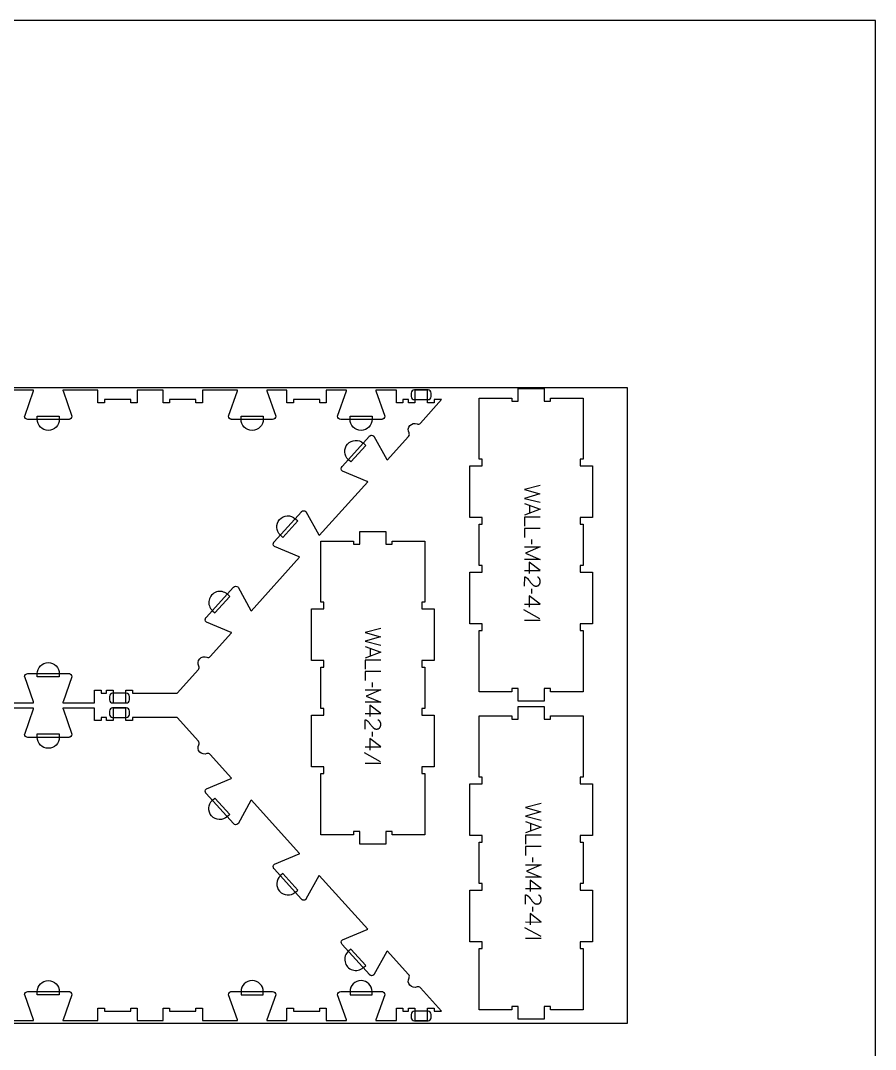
# Model space of a CAD drawing. Extents: x 0 to 4485, y 0 to 10771.
# Drawn here: x 1544 to 3183, y 5619 to 7593 of the extents above; entities that cross this region are included whole.
import ezdxf

# ---------------------------------------------------------------- set-up
doc = ezdxf.new("R2010")
doc.units = 0
for name, color, linetype in [('0_SHEET_SPRUCEPLY_2440X122', 1, 'CONTINUOUS'), ('1_ANYTOOL_1MMDEEP_LABELS_S', 2, 'CONTINUOUS'), ('4_ANYTOOL_CUTTHROUGH_OUTSI', 5, 'CONTINUOUS'), ('5_ANYTOOL_HALF_MILL_9MM_IN', 3, 'CONTINUOUS'), ('DONOTCUT', 7, 'CONTINUOUS')]:
    doc.layers.add(name, color=color, linetype=linetype)

msp = doc.modelspace()

# ---------------------------------------------------------------- linework, layer by layer
at = {"layer": '0_SHEET_SPRUCEPLY_2440X122'}
msp.add_lwpolyline([(2707.5, 6889.4), (2707.5, 5669.4), (267.5, 5669.4), (267.5, 6889.4)], close=True, dxfattribs=at)
at = {"layer": '1_ANYTOOL_1MMDEEP_LABELS_S', "color": 2}
for points in [[(2540.6, 6701.4), (2510.6, 6693.7), (2539.7, 6685.2), (2510.6, 6676.7), (2540.6, 6669.2)], [(2510.6, 6666.7), (2540.6, 6655.8), (2510.6, 6644.7)], [(2520.2, 6663.2), (2520.2, 6648.3)], [(2540.6, 6640.4), (2510.6, 6640.4), (2510.6, 6623.3)], [(2540.6, 6618.6), (2510.6, 6618.6), (2510.6, 6601.5)], [(2524.5, 6588.9), (2524.4, 6597.7)], [(2510.6, 6583.7), (2540.6, 6583.7), (2512.2, 6571.7), (2540.5, 6559.7), (2510.6, 6559.7)], [(2510.6, 6538.2), (2540.6, 6538.1), (2519.3, 6554.2)], [(2519.3, 6554.2), (2519.3, 6532.4)], [(2510.6, 6508), (2510.7, 6526.3), (2511.1, 6526.1), (2511.4, 6526), (2511.6, 6526), (2511.8, 6525.9), (2512, 6525.8), (2512.2, 6525.7), (2512.5, 6525.6), (2512.7, 6525.5), (2512.9, 6525.4), (2513.1, 6525.3), (2513.3, 6525.2), (2513.5, 6525.1), (2513.7, 6524.9), (2513.9, 6524.8), (2514.1, 6524.7), (2514.3, 6524.6), (2514.5, 6524.4), (2514.6, 6524.3), (2514.8, 6524.2), (2515, 6524), (2515.2, 6523.9), (2515.4, 6523.7), (2515.5, 6523.6), (2515.7, 6523.4), (2515.9, 6523.3), (2516, 6523.1), (2516.2, 6522.9), (2516.4, 6522.7), (2516.5, 6522.6), (2516.8, 6522.2), (2518.1, 6520.7), (2519.2, 6519.2), (2520.4, 6517.7), (2521.5, 6516.2), (2522.1, 6515.5), (2522.7, 6514.7), (2523.2, 6514), (2523.8, 6513.3), (2524.4, 6512.7), (2525, 6512), (2525.6, 6511.4), (2526.2, 6510.8), (2526.4, 6510.6), (2526.6, 6510.5), (2526.7, 6510.4), (2526.9, 6510.2), (2527.1, 6510.1), (2527.2, 6510), (2527.4, 6509.9), (2527.6, 6509.8), (2527.7, 6509.7), (2527.9, 6509.6), (2528.1, 6509.5), (2528.3, 6509.4), (2528.5, 6509.3), (2528.6, 6509.2), (2528.8, 6509.1), (2529, 6509), (2529.2, 6509), (2529.4, 6508.9), (2529.6, 6508.8), (2529.8, 6508.8), (2530, 6508.7), (2530.2, 6508.7), (2530.4, 6508.6), (2530.6, 6508.6), (2530.8, 6508.5), (2531.1, 6508.5), (2531.3, 6508.5), (2531.5, 6508.5), (2531.7, 6508.5), (2531.9, 6508.4), (2532.2, 6508.4), (2532.4, 6508.4), (2532.6, 6508.4), (2532.9, 6508.4), (2533.1, 6508.5), (2533.4, 6508.5), (2533.6, 6508.5), (2533.8, 6508.5), (2534, 6508.6), (2534.3, 6508.6), (2534.5, 6508.6), (2534.7, 6508.7), (2534.9, 6508.7), (2535.1, 6508.8), (2535.3, 6508.9), (2535.5, 6508.9), (2535.7, 6509), (2535.9, 6509.1), (2536.1, 6509.2), (2536.3, 6509.2), (2536.5, 6509.3), (2536.7, 6509.4), (2536.8, 6509.5), (2537, 6509.6), (2537.2, 6509.7), (2537.3, 6509.9), (2537.5, 6510), (2537.7, 6510.1), (2537.8, 6510.2), (2538, 6510.4), (2538.1, 6510.5), (2538.2, 6510.7), (2538.4, 6510.8), (2538.5, 6511), (2538.6, 6511.1), (2538.8, 6511.3), (2538.9, 6511.5), (2539, 6511.6), (2539.1, 6511.8), (2539.2, 6512), (2539.3, 6512.1), (2539.4, 6512.3), (2539.5, 6512.5), (2539.6, 6512.7), (2539.7, 6512.9), (2539.8, 6513), (2539.9, 6513.2), (2539.9, 6513.4), (2540, 6513.6), (2540.1, 6513.8), (2540.1, 6514), (2540.2, 6514.2), (2540.3, 6514.4), (2540.3, 6514.6), (2540.4, 6514.9), (2540.4, 6515.1), (2540.4, 6515.3), (2540.5, 6515.5), (2540.5, 6515.7), (2540.5, 6516), (2540.6, 6516.2), (2540.6, 6516.4), (2540.6, 6516.6), (2540.6, 6516.9), (2540.6, 6517.4), (2540.6, 6517.7), (2540.6, 6518.1), (2540.6, 6518.4), (2540.5, 6518.8), (2540.5, 6519.1), (2540.4, 6519.5), (2540.4, 6519.8), (2540.3, 6520.1), (2540.2, 6520.4), (2540.2, 6520.6), (2540.1, 6520.7), (2540.1, 6520.9), (2540, 6521), (2539.9, 6521.2), (2539.9, 6521.3), (2539.8, 6521.5), (2539.8, 6521.6), (2539.7, 6521.7), (2539.6, 6521.9), (2539.6, 6522), (2539.5, 6522.2), (2539.4, 6522.3), (2539.3, 6522.4), (2539.2, 6522.6), (2539.2, 6522.7), (2539.1, 6522.8), (2539, 6522.9), (2538.9, 6523.1), (2538.8, 6523.2), (2538.7, 6523.3), (2538.6, 6523.4), (2538.5, 6523.6), (2538.4, 6523.7), (2538.3, 6523.8), (2538.2, 6523.9), (2538.1, 6524), (2538, 6524.1), (2537.9, 6524.2), (2537.7, 6524.3), (2537.6, 6524.4), (2537.5, 6524.6), (2537.2, 6524.8), (2537, 6525), (2536.7, 6525.1), (2536.4, 6525.3), (2536.1, 6525.5), (2535.8, 6525.7), (2535.5, 6525.8)], [(2524.5, 6494.3), (2524.4, 6503)], [(2510.6, 6474), (2540.6, 6473.9), (2519.3, 6490)], [(2519.3, 6490), (2519.3, 6468.2)], [(2540.1, 6445.8), (2509.4, 6463)], [(2540.6, 6442.3), (2510.6, 6442.3)], [(2234.8, 6427.1), (2204.8, 6419.4), (2233.9, 6410.9), (2204.8, 6402.5), (2234.8, 6395)], [(2204.8, 6392.4), (2234.8, 6381.5), (2204.8, 6370.4)], [(2214.4, 6388.9), (2214.4, 6374)], [(2234.8, 6366.2), (2204.8, 6366.2), (2204.8, 6349.1)], [(2234.8, 6344.3), (2204.8, 6344.3), (2204.8, 6327.2)], [(2218.7, 6314.6), (2218.6, 6323.4)], [(2204.8, 6309.5), (2234.8, 6309.5), (2206.4, 6297.5), (2234.7, 6285.5), (2204.8, 6285.5)], [(2204.8, 6263.9), (2234.9, 6263.9), (2213.5, 6279.9)], [(2213.5, 6279.9), (2213.5, 6258.1)], [(2204.9, 6233.7), (2204.9, 6252), (2205.3, 6251.8), (2205.6, 6251.8), (2205.8, 6251.7), (2206, 6251.6), (2206.2, 6251.5), (2206.4, 6251.4), (2206.7, 6251.3), (2206.9, 6251.2), (2207.1, 6251.1), (2207.3, 6251), (2207.5, 6250.9), (2207.7, 6250.8), (2207.9, 6250.7), (2208.1, 6250.5), (2208.3, 6250.4), (2208.5, 6250.3), (2208.7, 6250.2), (2208.8, 6250), (2209, 6249.9), (2209.2, 6249.7), (2209.4, 6249.6), (2209.6, 6249.4), (2209.7, 6249.3), (2209.9, 6249.1), (2210.1, 6249), (2210.2, 6248.8), (2210.4, 6248.6), (2210.6, 6248.5), (2210.7, 6248.3), (2211, 6247.9), (2212.3, 6246.5), (2213.4, 6245), (2214.6, 6243.5), (2215.7, 6241.9), (2216.3, 6241.2), (2216.9, 6240.4), (2217.4, 6239.7), (2218, 6239), (2218.6, 6238.4), (2219.2, 6237.7), (2219.8, 6237.1), (2220.5, 6236.5), (2220.6, 6236.4), (2220.8, 6236.2), (2220.9, 6236.1), (2221.1, 6236), (2221.3, 6235.8), (2221.4, 6235.7), (2221.6, 6235.6), (2221.8, 6235.5), (2221.9, 6235.4), (2222.1, 6235.3), (2222.3, 6235.2), (2222.5, 6235.1), (2222.7, 6235), (2222.8, 6234.9), (2223, 6234.8), (2223.2, 6234.7), (2223.4, 6234.7), (2223.6, 6234.6), (2223.8, 6234.5), (2224, 6234.5), (2224.2, 6234.4), (2224.4, 6234.4), (2224.6, 6234.3), (2224.8, 6234.3), (2225, 6234.3), (2225.3, 6234.2), (2225.5, 6234.2), (2225.7, 6234.2), (2225.9, 6234.2), (2226.1, 6234.2), (2226.4, 6234.2), (2226.6, 6234.2), (2226.8, 6234.2), (2227.1, 6234.2), (2227.3, 6234.2), (2227.6, 6234.2), (2227.8, 6234.2), (2228, 6234.2), (2228.2, 6234.3), (2228.5, 6234.3), (2228.7, 6234.4), (2228.9, 6234.4), (2229.1, 6234.5), (2229.3, 6234.5), (2229.5, 6234.6), (2229.7, 6234.6), (2229.9, 6234.7), (2230.1, 6234.8), (2230.3, 6234.9), (2230.5, 6235), (2230.7, 6235), (2230.9, 6235.1), (2231, 6235.2), (2231.2, 6235.3), (2231.4, 6235.5), (2231.5, 6235.6), (2231.7, 6235.7), (2231.9, 6235.8), (2232, 6236), (2232.2, 6236.1), (2232.3, 6236.2), (2232.4, 6236.4), (2232.6, 6236.5), (2232.7, 6236.7), (2232.8, 6236.8), (2233, 6237), (2233.1, 6237.2), (2233.2, 6237.3), (2233.3, 6237.5), (2233.4, 6237.7), (2233.5, 6237.8), (2233.6, 6238), (2233.7, 6238.2), (2233.8, 6238.4), (2233.9, 6238.6), (2234, 6238.8), (2234.1, 6239), (2234.1, 6239.1), (2234.2, 6239.3), (2234.3, 6239.5), (2234.3, 6239.7), (2234.4, 6239.9), (2234.5, 6240.2), (2234.5, 6240.4), (2234.6, 6240.6), (2234.6, 6240.8), (2234.6, 6241), (2234.7, 6241.2), (2234.7, 6241.4), (2234.7, 6241.7), (2234.8, 6241.9), (2234.8, 6242.1), (2234.8, 6242.4), (2234.8, 6242.6), (2234.8, 6243.1), (2234.8, 6243.4), (2234.8, 6243.8), (2234.8, 6244.1), (2234.7, 6244.5), (2234.7, 6244.8), (2234.6, 6245.2), (2234.6, 6245.5), (2234.5, 6245.8), (2234.4, 6246.1), (2234.4, 6246.3), (2234.3, 6246.4), (2234.3, 6246.6), (2234.2, 6246.7), (2234.1, 6246.9), (2234.1, 6247), (2234, 6247.2), (2234, 6247.3), (2233.9, 6247.5), (2233.8, 6247.6), (2233.8, 6247.7), (2233.7, 6247.9), (2233.6, 6248), (2233.5, 6248.1), (2233.5, 6248.3), (2233.4, 6248.4), (2233.3, 6248.5), (2233.2, 6248.7), (2233.1, 6248.8), (2233, 6248.9), (2232.9, 6249), (2232.8, 6249.2), (2232.7, 6249.3), (2232.6, 6249.4), (2232.5, 6249.5), (2232.4, 6249.6), (2232.3, 6249.7), (2232.2, 6249.8), (2232.1, 6249.9), (2231.9, 6250.1), (2231.8, 6250.2), (2231.7, 6250.3), (2231.4, 6250.5), (2231.2, 6250.7), (2230.9, 6250.9), (2230.6, 6251), (2230.3, 6251.2), (2230, 6251.4), (2229.7, 6251.6)], [(2218.7, 6220), (2218.6, 6228.8)], [(2204.8, 6199.7), (2234.9, 6199.7), (2213.5, 6215.7)], [(2213.5, 6215.7), (2213.5, 6193.9)], [(2234.3, 6171.5), (2203.6, 6188.7)], [(2234.8, 6168), (2204.8, 6168)], [(2542.6, 6091.4), (2512.6, 6083.7), (2541.7, 6075.2), (2512.6, 6066.7), (2542.6, 6059.2)], [(2512.6, 6056.7), (2542.6, 6045.8), (2512.6, 6034.7)], [(2522.1, 6053.2), (2522.1, 6038.3)], [(2542.6, 6030.4), (2512.6, 6030.4), (2512.6, 6013.3)], [(2542.6, 6008.6), (2512.6, 6008.6), (2512.6, 5991.5)], [(2526.4, 5978.9), (2526.4, 5987.7)], [(2512.6, 5973.7), (2542.6, 5973.7), (2514.2, 5961.7), (2542.4, 5949.7), (2512.6, 5949.7)], [(2512.6, 5928.2), (2542.6, 5928.1), (2521.2, 5944.2)], [(2521.2, 5944.2), (2521.2, 5922.4)], [(2512.6, 5898), (2512.6, 5916.3), (2513.1, 5916.1), (2513.3, 5916), (2513.6, 5916), (2513.8, 5915.9), (2514, 5915.8), (2514.2, 5915.7), (2514.4, 5915.6), (2514.6, 5915.5), (2514.8, 5915.4), (2515, 5915.3), (2515.2, 5915.2), (2515.4, 5915.1), (2515.6, 5914.9), (2515.8, 5914.8), (2516, 5914.7), (2516.2, 5914.6), (2516.4, 5914.4), (2516.6, 5914.3), (2516.8, 5914.2), (2517, 5914), (2517.1, 5913.9), (2517.3, 5913.7), (2517.5, 5913.6), (2517.7, 5913.4), (2517.8, 5913.3), (2518, 5913.1), (2518.2, 5912.9), (2518.3, 5912.7), (2518.5, 5912.6), (2518.8, 5912.2), (2520, 5910.7), (2521.2, 5909.2), (2522.4, 5907.7), (2523.5, 5906.2), (2524.1, 5905.5), (2524.6, 5904.7), (2525.2, 5904), (2525.8, 5903.3), (2526.4, 5902.7), (2527, 5902), (2527.6, 5901.4), (2528.2, 5900.8), (2528.4, 5900.6), (2528.5, 5900.5), (2528.7, 5900.4), (2528.8, 5900.2), (2529, 5900.1), (2529.2, 5900), (2529.3, 5899.9), (2529.5, 5899.8), (2529.7, 5899.7), (2529.9, 5899.6), (2530.1, 5899.5), (2530.2, 5899.4), (2530.4, 5899.3), (2530.6, 5899.2), (2530.8, 5899.1), (2531, 5899), (2531.2, 5899), (2531.4, 5898.9), (2531.6, 5898.8), (2531.8, 5898.8), (2532, 5898.7), (2532.2, 5898.7), (2532.4, 5898.6), (2532.6, 5898.6), (2532.8, 5898.5), (2533, 5898.5), (2533.2, 5898.5), (2533.4, 5898.5), (2533.7, 5898.5), (2533.9, 5898.4), (2534.1, 5898.4), (2534.3, 5898.4), (2534.6, 5898.4), (2534.8, 5898.4), (2535.1, 5898.5), (2535.3, 5898.5), (2535.5, 5898.5), (2535.8, 5898.5), (2536, 5898.6), (2536.2, 5898.6), (2536.4, 5898.6), (2536.7, 5898.7), (2536.9, 5898.7), (2537.1, 5898.8), (2537.3, 5898.9), (2537.5, 5898.9), (2537.7, 5899), (2537.9, 5899.1), (2538.1, 5899.2), (2538.3, 5899.2), (2538.4, 5899.3), (2538.6, 5899.4), (2538.8, 5899.5), (2539, 5899.6), (2539.1, 5899.7), (2539.3, 5899.9), (2539.5, 5900), (2539.6, 5900.1), (2539.8, 5900.2), (2539.9, 5900.4), (2540.1, 5900.5), (2540.2, 5900.7), (2540.3, 5900.8), (2540.5, 5901), (2540.6, 5901.1), (2540.7, 5901.3), (2540.8, 5901.5), (2541, 5901.6), (2541.1, 5901.8), (2541.2, 5902), (2541.3, 5902.1), (2541.4, 5902.3), (2541.5, 5902.5), (2541.6, 5902.7), (2541.7, 5902.9), (2541.7, 5903), (2541.8, 5903.2), (2541.9, 5903.4), (2542, 5903.6), (2542, 5903.8), (2542.1, 5904), (2542.2, 5904.2), (2542.2, 5904.4), (2542.3, 5904.6), (2542.3, 5904.9), (2542.4, 5905.1), (2542.4, 5905.3), (2542.4, 5905.5), (2542.5, 5905.7), (2542.5, 5906), (2542.5, 5906.2), (2542.5, 5906.4), (2542.5, 5906.6), (2542.6, 5906.9), (2542.6, 5907.4), (2542.6, 5907.7), (2542.5, 5908.1), (2542.5, 5908.4), (2542.5, 5908.8), (2542.4, 5909.1), (2542.4, 5909.5), (2542.3, 5909.8), (2542.2, 5910.1), (2542.2, 5910.4), (2542.1, 5910.6), (2542.1, 5910.7), (2542, 5910.9), (2542, 5911), (2541.9, 5911.2), (2541.8, 5911.3), (2541.8, 5911.5), (2541.7, 5911.6), (2541.7, 5911.7), (2541.6, 5911.9), (2541.5, 5912), (2541.4, 5912.2), (2541.4, 5912.3), (2541.3, 5912.4), (2541.2, 5912.6), (2541.1, 5912.7), (2541, 5912.8), (2540.9, 5912.9), (2540.9, 5913.1), (2540.8, 5913.2), (2540.7, 5913.3), (2540.6, 5913.4), (2540.5, 5913.6), (2540.4, 5913.7), (2540.3, 5913.8), (2540.2, 5913.9), (2540, 5914), (2539.9, 5914.1), (2539.8, 5914.2), (2539.7, 5914.3), (2539.6, 5914.4), (2539.4, 5914.6), (2539.2, 5914.8), (2538.9, 5915), (2538.7, 5915.1), (2538.4, 5915.3), (2538.1, 5915.5), (2537.8, 5915.7), (2537.5, 5915.8)], [(2526.4, 5884.3), (2526.4, 5893)], [(2512.6, 5864), (2542.6, 5863.9), (2521.2, 5880)], [(2521.2, 5880), (2521.2, 5858.2)], [(2542.1, 5835.8), (2511.3, 5853)], [(2542.6, 5832.3), (2512.6, 5832.3)]]:
    msp.add_lwpolyline(points, dxfattribs=at)
at = {"layer": '4_ANYTOOL_CUTTHROUGH_OUTSI', "color": 5}
for points in [[(1530.3, 6284.7), (1568.9, 6284.7), (1568.9, 6284.7, 0.061485), (1568.7, 6286.1), (1551.8, 6334.3), (1551.7, 6334.4), (1551.7, 6334.4), (1551.7, 6334.4, -0.414214), (1558, 6340.7), (1636, 6340.7), (1636.1, 6340.7), (1636.3, 6340.7), (1636.4, 6340.7), (1636.6, 6340.6), (1636.7, 6340.6), (1636.9, 6340.6), (1637, 6340.6), (1637.2, 6340.6), (1637.3, 6340.5), (1637.5, 6340.5), (1637.6, 6340.4), (1637.8, 6340.4), (1637.9, 6340.4), (1638.1, 6340.3), (1638.2, 6340.3), (1638.4, 6340.2), (1638.5, 6340.1), (1638.7, 6340.1), (1638.8, 6340), (1638.9, 6339.9), (1639.1, 6339.9), (1639.2, 6339.8), (1639.3, 6339.7), (1639.5, 6339.6), (1639.6, 6339.5), (1639.7, 6339.4), (1639.8, 6339.3), (1640, 6339.2), (1640.1, 6339.2), (1640.2, 6339), (1640.3, 6338.9), (1640.4, 6338.8, -0.198912), (1642.2, 6334.4), (1642.2, 6334.4), (1642.2, 6334.3), (1625.3, 6286.1), (1625.3, 6286.1, 0.061485), (1625.1, 6284.7), (1642.5, 6284.7), (1685.8, 6284.7), (1685.8, 6308.7), (1686.1, 6308.7), (1698.1, 6308.7), (1698.3, 6308.7), (1698.3, 6302.7), (1708.8, 6302.7), (1708.8, 6308.7), (1721.1, 6308.7), (1721.3, 6308.7), (1721.3, 6284.7), (1745.8, 6284.7), (1745.8, 6308.7), (1758.1, 6308.7), (1758.3, 6308.7), (1758.3, 6302.7), (1844.1, 6302.7), (1885.1, 6348.2), (1885.1, 6348.2, 0.317837), (1885.9, 6354.8, -0.317837), (1887.5, 6368.9, -0.317837), (1901.3, 6372, 0.317837), (1907.8, 6373.4), (1948.7, 6418.9, 0.061485), (1947.5, 6419.6), (1900.4, 6439.4), (1900.3, 6439.4), (1900.3, 6439.4), (1900.3, 6439.4, -0.198912), (1898.2, 6443.7), (1898.2, 6443.9), (1898.2, 6444), (1898.2, 6444.2), (1898.2, 6444.3), (1898.2, 6444.5), (1898.2, 6444.6), (1898.3, 6444.8), (1898.3, 6444.9), (1898.3, 6445.1), (1898.3, 6445.2), (1898.4, 6445.4), (1898.4, 6445.5), (1898.4, 6445.7), (1898.5, 6445.8), (1898.5, 6446), (1898.6, 6446.1), (1898.6, 6446.3), (1898.7, 6446.4), (1898.7, 6446.6), (1898.8, 6446.7), (1898.9, 6446.9), (1898.9, 6447), (1899, 6447.1), (1899.1, 6447.3), (1899.2, 6447.4), (1899.3, 6447.5), (1899.3, 6447.6), (1899.4, 6447.8), (1899.5, 6447.9), (1899.6, 6448), (1899.7, 6448.1), (1899.8, 6448.2), (1952, 6506.2, -0.414214), (1960.8, 6506.7), (1960.9, 6506.6), (1960.9, 6506.6), (1985.5, 6461.7), (1985.5, 6461.7, 0.061485), (1986.3, 6460.6), (2079.1, 6563.7, 0.061485), (2078, 6564.5), (2030.8, 6584.2), (2030.7, 6584.2), (2030.7, 6584.3), (2030.7, 6584.3, -0.198912), (2028.6, 6588.6), (2028.6, 6588.7), (2028.6, 6588.9), (2028.6, 6589), (2028.6, 6589.2), (2028.6, 6589.3), (2028.7, 6589.5), (2028.7, 6589.6), (2028.7, 6589.8), (2028.7, 6589.9), (2028.7, 6590.1), (2028.8, 6590.2), (2028.8, 6590.4), (2028.8, 6590.5), (2028.9, 6590.7), (2028.9, 6590.8), (2029, 6591), (2029, 6591.1), (2029.1, 6591.3), (2029.2, 6591.4), (2029.2, 6591.6), (2029.3, 6591.7), (2029.4, 6591.8), (2029.4, 6592), (2029.5, 6592.1), (2029.6, 6592.2), (2029.7, 6592.4), (2029.8, 6592.5), (2029.9, 6592.6), (2029.9, 6592.7), (2030, 6592.9), (2030.1, 6593), (2030.2, 6593.1), (2082.4, 6651), (2082.5, 6651.2), (2082.6, 6651.3), (2082.7, 6651.4), (2082.9, 6651.5), (2083, 6651.6), (2083.1, 6651.7), (2083.2, 6651.8), (2083.3, 6651.9), (2083.4, 6652), (2083.6, 6652), (2083.7, 6652.1), (2083.8, 6652.2), (2084, 6652.3), (2084.1, 6652.4), (2084.2, 6652.4), (2084.4, 6652.5), (2084.5, 6652.6), (2084.7, 6652.6), (2084.8, 6652.7), (2085, 6652.7), (2085.1, 6652.8), (2085.2, 6652.8), (2085.4, 6652.9), (2085.5, 6652.9), (2085.7, 6653), (2085.8, 6653), (2086, 6653), (2086.1, 6653), (2086.3, 6653.1), (2086.4, 6653.1), (2086.6, 6653.1), (2086.7, 6653.1, -0.198912), (2091.3, 6651.5), (2091.3, 6651.5), (2091.3, 6651.4), (2115.9, 6606.6), (2115.9, 6606.6, 0.061485), (2116.8, 6605.5), (2209.6, 6708.5, 0.061485), (2208.4, 6709.3), (2161.2, 6729), (2161.1, 6729.1), (2161.1, 6729.1), (2161.1, 6729.1, -0.414214), (2160.6, 6737.9), (2212.8, 6795.9), (2212.9, 6796), (2213, 6796.1), (2213.2, 6796.2), (2213.3, 6796.3), (2213.4, 6796.4), (2213.5, 6796.5), (2213.6, 6796.6), (2213.7, 6796.7), (2213.9, 6796.8), (2214, 6796.9), (2214.1, 6797), (2214.2, 6797), (2214.4, 6797.1), (2214.5, 6797.2), (2214.7, 6797.3), (2214.8, 6797.3), (2214.9, 6797.4), (2215.1, 6797.5), (2215.2, 6797.5), (2215.4, 6797.6), (2215.5, 6797.6), (2215.7, 6797.7), (2215.8, 6797.7), (2216, 6797.8), (2216.1, 6797.8), (2216.3, 6797.8), (2216.4, 6797.9), (2216.6, 6797.9), (2216.7, 6797.9), (2216.9, 6797.9), (2217, 6797.9), (2217.2, 6797.9, -0.198912), (2221.7, 6796.3), (2221.7, 6796.3), (2221.7, 6796.3), (2246.3, 6751.4), (2246.3, 6751.4, 0.061485), (2247.2, 6750.3), (2288.1, 6795.7, 0.317837), (2288.9, 6802.3, -0.707107), (2304.3, 6819.5, 0.317837), (2310.8, 6821), (2351.5, 6866.2), (2337.1, 6866.2), (2337.1, 6860.2), (2336.8, 6860.2), (2324.8, 6860.2), (2324.6, 6860.2), (2324.6, 6884.2), (2300.1, 6884.2), (2300.1, 6860.2), (2287.6, 6860.2), (2287.6, 6866.2), (2277.1, 6866.2), (2277.1, 6860.2), (2264.8, 6860.2), (2264.6, 6860.2), (2264.6, 6884.2), (2225.1, 6884.2), (2225.1, 6884.2, 0.061485), (2225.3, 6882.8), (2242.2, 6834.5), (2242.2, 6834.5), (2242.2, 6834.4), (2242.2, 6834.4, -0.198912), (2240.4, 6830), (2240.3, 6829.9), (2240.2, 6829.8), (2240.1, 6829.7), (2240, 6829.6), (2239.8, 6829.5), (2239.7, 6829.4), (2239.6, 6829.3), (2239.5, 6829.2), (2239.3, 6829.1), (2239.2, 6829.1), (2239.1, 6829), (2238.9, 6828.9), (2238.8, 6828.8), (2238.7, 6828.8), (2238.5, 6828.7), (2238.4, 6828.6), (2238.2, 6828.6), (2238.1, 6828.5), (2237.9, 6828.5), (2237.8, 6828.4), (2237.6, 6828.4), (2237.5, 6828.4), (2237.3, 6828.3), (2237.2, 6828.3), (2237, 6828.3), (2236.9, 6828.2), (2236.7, 6828.2), (2236.6, 6828.2), (2236.4, 6828.2), (2236.3, 6828.2), (2236.1, 6828.2), (2236, 6828.2), (2158, 6828.2, -0.414214), (2151.7, 6834.4), (2151.7, 6834.5), (2151.8, 6834.5), (2168.7, 6882.8), (2168.7, 6882.8, 0.061485), (2168.9, 6884.2), (2130.3, 6884.2), (2130.3, 6860.2), (2117.8, 6860.2), (2117.8, 6866.2), (2067.3, 6866.2), (2067.3, 6860.2), (2054.8, 6860.2), (2054.8, 6884.2), (2016.2, 6884.2), (2016.2, 6884.2, 0.061485), (2016.4, 6882.8), (2033.3, 6834.5), (2033.3, 6834.5), (2033.3, 6834.4), (2033.3, 6834.4, -0.414214), (2027.1, 6828.2), (1949.1, 6828.2), (1948.9, 6828.2), (1948.8, 6828.2), (1948.6, 6828.2), (1948.5, 6828.2), (1948.3, 6828.2), (1948.2, 6828.2), (1948, 6828.3), (1947.9, 6828.3), (1947.7, 6828.3), (1947.6, 6828.4), (1947.4, 6828.4), (1947.3, 6828.4), (1947.1, 6828.5), (1947, 6828.5), (1946.8, 6828.6), (1946.7, 6828.6), (1946.6, 6828.7), (1946.4, 6828.8), (1946.3, 6828.8), (1946.1, 6828.9), (1946, 6829), (1945.9, 6829.1), (1945.7, 6829.1), (1945.6, 6829.2), (1945.5, 6829.3), (1945.4, 6829.4), (1945.2, 6829.5), (1945.1, 6829.6), (1945, 6829.7), (1944.9, 6829.8), (1944.8, 6829.9), (1944.7, 6830, -0.198912), (1942.8, 6834.4), (1942.8, 6834.5), (1942.8, 6834.5), (1959.7, 6882.8), (1959.7, 6882.8, 0.061485), (1960, 6884.2), (1892.8, 6884.2), (1892.8, 6860.2), (1892.5, 6860.2), (1880.5, 6860.2), (1880.3, 6860.2), (1880.3, 6866.2), (1829.8, 6866.2), (1829.8, 6860.2), (1817.3, 6860.2), (1817.3, 6884.2), (1767.8, 6884.2), (1767.8, 6860.2), (1755.3, 6860.2), (1755.3, 6866.2), (1704.8, 6866.2), (1704.8, 6860.2), (1704.5, 6860.2), (1692.5, 6860.2), (1692.3, 6860.2), (1692.3, 6884.2), (1625.1, 6884.2), (1625.1, 6884.2, 0.061485), (1625.3, 6882.8), (1642.2, 6834.5), (1642.2, 6834.5), (1642.2, 6834.4), (1642.2, 6834.4, -0.198912), (1640.4, 6830), (1640.3, 6829.9), (1640.2, 6829.8), (1640.1, 6829.7), (1640, 6829.6), (1639.8, 6829.5), (1639.7, 6829.4), (1639.6, 6829.3), (1639.5, 6829.2), (1639.3, 6829.1), (1639.2, 6829.1), (1639.1, 6829), (1638.9, 6828.9), (1638.8, 6828.8), (1638.7, 6828.8), (1638.5, 6828.7), (1638.4, 6828.6), (1638.2, 6828.6), (1638.1, 6828.5), (1637.9, 6828.5), (1637.8, 6828.4), (1637.6, 6828.4), (1637.5, 6828.4), (1637.3, 6828.3), (1637.2, 6828.3), (1637, 6828.3), (1636.9, 6828.2), (1636.7, 6828.2), (1636.6, 6828.2), (1636.4, 6828.2), (1636.3, 6828.2), (1636.1, 6828.2), (1636, 6828.2), (1558, 6828.2, -0.414214), (1551.7, 6834.4), (1551.7, 6834.5), (1551.8, 6834.5), (1568.7, 6882.8), (1568.7, 6882.8, 0.061485), (1568.9, 6884.2), (1530.3, 6884.2)], [(1530.3, 5674.7), (1568.9, 5674.7), (1568.9, 5674.7, 0.061485), (1568.7, 5676.1), (1551.8, 5724.3), (1551.7, 5724.4), (1551.7, 5724.4), (1551.7, 5724.4, -0.414214), (1558, 5730.7), (1636, 5730.7), (1636.1, 5730.7), (1636.3, 5730.7), (1636.4, 5730.7), (1636.6, 5730.6), (1636.7, 5730.6), (1636.9, 5730.6), (1637, 5730.6), (1637.2, 5730.6), (1637.3, 5730.5), (1637.5, 5730.5), (1637.6, 5730.4), (1637.8, 5730.4), (1637.9, 5730.4), (1638.1, 5730.3), (1638.2, 5730.3), (1638.4, 5730.2), (1638.5, 5730.1), (1638.7, 5730.1), (1638.8, 5730), (1638.9, 5729.9), (1639.1, 5729.9), (1639.2, 5729.8), (1639.3, 5729.7), (1639.5, 5729.6), (1639.6, 5729.5), (1639.7, 5729.4), (1639.8, 5729.3), (1640, 5729.2), (1640.1, 5729.2), (1640.2, 5729), (1640.3, 5728.9), (1640.4, 5728.8, -0.198912), (1642.2, 5724.4), (1642.2, 5724.4), (1642.2, 5724.3), (1625.3, 5676.1), (1625.3, 5676.1, 0.061485), (1625.1, 5674.7), (1642.5, 5674.7), (1692.3, 5674.7), (1692.3, 5698.7), (1704.8, 5698.7), (1704.8, 5692.7), (1755.3, 5692.7), (1755.3, 5698.7), (1767.8, 5698.7), (1767.8, 5674.7), (1817.3, 5674.7), (1817.3, 5698.7), (1829.5, 5698.7), (1829.8, 5698.7), (1829.8, 5692.7), (1880.3, 5692.7), (1880.3, 5698.7), (1892.8, 5698.7), (1892.8, 5674.7), (1960, 5674.7), (1960, 5674.7, 0.061485), (1959.7, 5676.1), (1942.8, 5724.3), (1942.8, 5724.4), (1942.8, 5724.4), (1942.8, 5724.4, -0.198912), (1944.7, 5728.8), (1944.8, 5728.9), (1944.9, 5729), (1945, 5729.2), (1945.1, 5729.2), (1945.2, 5729.3), (1945.4, 5729.4), (1945.5, 5729.5), (1945.6, 5729.6), (1945.7, 5729.7), (1945.9, 5729.8), (1946, 5729.9), (1946.1, 5729.9), (1946.3, 5730), (1946.4, 5730.1), (1946.6, 5730.1), (1946.7, 5730.2), (1946.8, 5730.3), (1947, 5730.3), (1947.1, 5730.4), (1947.3, 5730.4), (1947.4, 5730.4), (1947.6, 5730.5), (1947.7, 5730.5), (1947.9, 5730.6), (1948, 5730.6), (1948.2, 5730.6), (1948.3, 5730.6), (1948.5, 5730.6), (1948.6, 5730.7), (1948.8, 5730.7), (1948.9, 5730.7), (1949.1, 5730.7), (2027.1, 5730.7, -0.414214), (2033.3, 5724.4), (2033.3, 5724.4), (2033.3, 5724.3), (2016.4, 5676.1), (2016.4, 5676.1, 0.061485), (2016.2, 5674.7), (2054.8, 5674.7), (2054.8, 5698.7), (2067, 5698.7), (2067.3, 5698.7), (2067.3, 5692.7), (2117.8, 5692.7), (2117.8, 5698.7), (2130, 5698.7), (2130.3, 5698.7), (2130.3, 5674.7), (2168.9, 5674.7), (2168.9, 5674.7, 0.061485), (2168.7, 5676.1), (2151.8, 5724.3), (2151.7, 5724.4), (2151.7, 5724.4), (2151.7, 5724.4, -0.414214), (2158, 5730.7), (2236, 5730.7), (2236.1, 5730.7), (2236.3, 5730.7), (2236.4, 5730.7), (2236.6, 5730.6), (2236.7, 5730.6), (2236.9, 5730.6), (2237, 5730.6), (2237.2, 5730.6), (2237.3, 5730.5), (2237.5, 5730.5), (2237.6, 5730.4), (2237.8, 5730.4), (2237.9, 5730.4), (2238.1, 5730.3), (2238.2, 5730.3), (2238.4, 5730.2), (2238.5, 5730.1), (2238.7, 5730.1), (2238.8, 5730), (2238.9, 5729.9), (2239.1, 5729.9), (2239.2, 5729.8), (2239.3, 5729.7), (2239.5, 5729.6), (2239.6, 5729.5), (2239.7, 5729.4), (2239.8, 5729.3), (2240, 5729.2), (2240.1, 5729.2), (2240.2, 5729), (2240.3, 5728.9), (2240.4, 5728.8, -0.198912), (2242.2, 5724.4), (2242.2, 5724.4), (2242.2, 5724.3), (2225.3, 5676.1), (2225.3, 5676.1, 0.061485), (2225.1, 5674.7), (2264.6, 5674.7), (2264.6, 5698.7), (2277.1, 5698.7), (2277.1, 5692.7), (2287.6, 5692.7), (2287.6, 5698.7), (2300.1, 5698.7), (2300.1, 5674.7), (2324.6, 5674.7), (2324.6, 5698.7), (2337.1, 5698.7), (2337.1, 5692.7), (2351.5, 5692.7), (2310.8, 5737.9), (2310.8, 5737.9, 0.317837), (2304.3, 5739.3, -0.317837), (2290.5, 5742.5, -0.317837), (2288.9, 5756.5, 0.317837), (2288.1, 5763.1), (2247.2, 5808.5, 0.061485), (2246.3, 5807.4), (2221.7, 5762.6), (2221.7, 5762.5), (2221.7, 5762.5), (2221.7, 5762.5, -0.198912), (2217.2, 5760.9), (2217, 5760.9), (2216.9, 5760.9), (2216.7, 5760.9), (2216.6, 5761), (2216.4, 5761), (2216.3, 5761), (2216.1, 5761), (2216, 5761.1), (2215.8, 5761.1), (2215.7, 5761.2), (2215.5, 5761.2), (2215.4, 5761.3), (2215.2, 5761.3), (2215.1, 5761.4), (2214.9, 5761.4), (2214.8, 5761.5), (2214.7, 5761.6), (2214.5, 5761.6), (2214.4, 5761.7), (2214.2, 5761.8), (2214.1, 5761.9), (2214, 5762), (2213.9, 5762.1), (2213.7, 5762.1), (2213.6, 5762.2), (2213.5, 5762.3), (2213.4, 5762.4), (2213.3, 5762.5), (2213.2, 5762.6), (2213, 5762.7), (2212.9, 5762.9), (2212.8, 5763), (2160.6, 5820.9, -0.414214), (2161.1, 5829.8), (2161.1, 5829.8), (2161.2, 5829.8), (2208.4, 5849.5), (2208.4, 5849.5, 0.061485), (2209.6, 5850.3), (2116.8, 5953.4, 0.061485), (2115.9, 5952.3), (2091.3, 5907.4), (2091.3, 5907.4), (2091.3, 5907.3), (2091.3, 5907.3, -0.198912), (2086.7, 5905.7), (2086.6, 5905.8), (2086.4, 5905.8), (2086.3, 5905.8), (2086.1, 5905.8), (2086, 5905.8), (2085.8, 5905.9), (2085.7, 5905.9), (2085.5, 5905.9), (2085.4, 5906), (2085.2, 5906), (2085.1, 5906.1), (2085, 5906.1), (2084.8, 5906.2), (2084.7, 5906.2), (2084.5, 5906.3), (2084.4, 5906.3), (2084.2, 5906.4), (2084.1, 5906.5), (2084, 5906.6), (2083.8, 5906.6), (2083.7, 5906.7), (2083.6, 5906.8), (2083.4, 5906.9), (2083.3, 5907), (2083.2, 5907.1), (2083.1, 5907.2), (2083, 5907.3), (2082.9, 5907.4), (2082.7, 5907.5), (2082.6, 5907.6), (2082.5, 5907.7), (2082.4, 5907.8), (2030.2, 5965.8), (2030.1, 5965.9), (2030, 5966), (2029.9, 5966.1), (2029.9, 5966.2), (2029.8, 5966.4), (2029.7, 5966.5), (2029.6, 5966.6), (2029.5, 5966.7), (2029.4, 5966.9), (2029.4, 5967), (2029.3, 5967.1), (2029.2, 5967.3), (2029.2, 5967.4), (2029.1, 5967.6), (2029, 5967.7), (2029, 5967.9), (2028.9, 5968), (2028.9, 5968.2), (2028.8, 5968.3), (2028.8, 5968.5), (2028.8, 5968.6), (2028.7, 5968.8), (2028.7, 5968.9), (2028.7, 5969.1), (2028.7, 5969.2), (2028.7, 5969.4), (2028.6, 5969.5), (2028.6, 5969.7), (2028.6, 5969.8), (2028.6, 5970), (2028.6, 5970.1), (2028.6, 5970.3, -0.198912), (2030.7, 5974.6), (2030.7, 5974.6), (2030.8, 5974.6), (2078, 5994.4), (2078, 5994.4, 0.061485), (2079.1, 5995.1), (1986.3, 6098.2, 0.061485), (1985.5, 6097.1), (1960.9, 6052.2), (1960.9, 6052.2), (1960.8, 6052.2), (1960.8, 6052.2, -0.414214), (1952, 6052.6), (1899.8, 6110.6), (1899.7, 6110.7), (1899.6, 6110.8), (1899.5, 6111), (1899.4, 6111.1), (1899.3, 6111.2), (1899.3, 6111.3), (1899.2, 6111.5), (1899.1, 6111.6), (1899, 6111.7), (1898.9, 6111.9), (1898.9, 6112), (1898.8, 6112.1), (1898.7, 6112.3), (1898.7, 6112.4), (1898.6, 6112.6), (1898.6, 6112.7), (1898.5, 6112.8), (1898.5, 6113), (1898.4, 6113.1), (1898.4, 6113.3), (1898.4, 6113.4), (1898.3, 6113.6), (1898.3, 6113.8), (1898.3, 6113.9), (1898.3, 6114.1), (1898.2, 6114.2), (1898.2, 6114.4), (1898.2, 6114.5), (1898.2, 6114.7), (1898.2, 6114.8), (1898.2, 6115), (1898.2, 6115.1, -0.198912), (1900.3, 6119.4), (1900.3, 6119.5), (1900.4, 6119.5), (1947.5, 6139.2), (1947.5, 6139.2, 0.061485), (1948.7, 6140), (1907.8, 6185.4, 0.317837), (1901.3, 6186.9, -0.317837), (1887.5, 6190, -0.317837), (1885.9, 6204, 0.317837), (1885.1, 6210.6), (1844.1, 6256.2), (1758.3, 6256.2), (1758.3, 6250.2), (1745.8, 6250.2), (1745.8, 6274.2), (1721.3, 6274.2), (1721.3, 6250.2), (1708.8, 6250.2), (1708.8, 6256.2), (1698.3, 6256.2), (1698.3, 6250.2), (1685.8, 6250.2), (1685.8, 6274.2), (1642.5, 6274.2), (1625.1, 6274.2), (1625.1, 6274.2, 0.061485), (1625.3, 6272.8), (1642.2, 6224.5), (1642.2, 6224.5), (1642.2, 6224.4), (1642.2, 6224.4, -0.198912), (1640.4, 6220), (1640.3, 6219.9), (1640.2, 6219.8), (1640.1, 6219.7), (1640, 6219.6), (1639.8, 6219.5), (1639.7, 6219.4), (1639.6, 6219.3), (1639.5, 6219.2), (1639.3, 6219.1), (1639.2, 6219.1), (1639.1, 6219), (1638.9, 6218.9), (1638.8, 6218.8), (1638.7, 6218.8), (1638.5, 6218.7), (1638.4, 6218.6), (1638.2, 6218.6), (1638.1, 6218.5), (1637.9, 6218.5), (1637.8, 6218.4), (1637.6, 6218.4), (1637.5, 6218.4), (1637.3, 6218.3), (1637.2, 6218.3), (1637, 6218.3), (1636.9, 6218.2), (1636.7, 6218.2), (1636.6, 6218.2), (1636.4, 6218.2), (1636.3, 6218.2), (1636.1, 6218.2), (1636, 6218.2), (1558, 6218.2, -0.414214), (1551.7, 6224.4), (1551.7, 6224.5), (1551.8, 6224.5), (1568.7, 6272.8), (1568.7, 6272.8, 0.061485), (1568.9, 6274.2), (1530.3, 6274.2)]]:
    msp.add_lwpolyline(points, format="xyb", dxfattribs=at)
for points in [[(2405.5, 6435.7), (2405.5, 6535.2), (2429.5, 6535.2), (2429.5, 6547.7), (2423.5, 6547.7), (2423.5, 6627.2), (2429.5, 6627.2), (2429.5, 6639.7), (2405.5, 6639.7), (2405.5, 6739.2), (2429.5, 6739.2), (2429.5, 6751.7), (2423.5, 6751.7), (2423.5, 6869.2), (2486, 6869.2), (2486, 6863.2), (2498.5, 6863.2), (2498.5, 6887.2), (2548, 6887.2), (2548, 6863.2), (2560.5, 6863.2), (2560.5, 6869.2), (2623, 6869.2), (2623, 6751.7), (2617, 6751.7), (2617, 6739.2), (2641, 6739.2), (2641, 6639.7), (2617, 6639.7), (2617, 6627.2), (2623, 6627.2), (2623, 6547.7), (2617, 6547.7), (2617, 6535.2), (2641, 6535.2), (2641, 6435.7), (2617, 6435.7), (2617, 6423.2), (2623, 6423.2), (2623, 6305.7), (2560.5, 6305.7), (2560.5, 6311.7), (2548, 6311.7), (2548, 6287.7), (2498.5, 6287.7), (2498.5, 6311.7), (2486, 6311.7), (2486, 6305.7), (2423.5, 6305.7), (2423.5, 6423.2), (2429.5, 6423.2), (2429.5, 6435.7)], [(2101.7, 6161.4), (2101.7, 6260.9), (2125.7, 6260.9), (2125.7, 6273.4), (2119.7, 6273.4), (2119.7, 6352.9), (2125.7, 6352.9), (2125.7, 6365.4), (2101.7, 6365.4), (2101.7, 6464.9), (2125.7, 6464.9), (2125.7, 6477.4), (2119.7, 6477.4), (2119.7, 6594.9), (2182.2, 6594.9), (2182.2, 6588.9), (2194.7, 6588.9), (2194.7, 6612.9), (2244.2, 6612.9), (2244.2, 6588.9), (2256.7, 6588.9), (2256.7, 6594.9), (2319.2, 6594.9), (2319.2, 6477.4), (2313.2, 6477.4), (2313.2, 6464.9), (2337.2, 6464.9), (2337.2, 6365.4), (2313.2, 6365.4), (2313.2, 6352.9), (2319.2, 6352.9), (2319.2, 6273.4), (2313.2, 6273.4), (2313.2, 6260.9), (2337.2, 6260.9), (2337.2, 6161.4), (2313.2, 6161.4), (2313.2, 6148.9), (2319.2, 6148.9), (2319.2, 6031.4), (2256.7, 6031.4), (2256.7, 6037.4), (2244.2, 6037.4), (2244.2, 6013.4), (2194.7, 6013.4), (2194.7, 6037.4), (2182.2, 6037.4), (2182.2, 6031.4), (2119.7, 6031.4), (2119.7, 6148.9), (2125.7, 6148.9), (2125.7, 6161.4)], [(2405.5, 5825.7), (2405.5, 5925.2), (2429.5, 5925.2), (2429.5, 5937.7), (2423.5, 5937.7), (2423.5, 6017.2), (2429.5, 6017.2), (2429.5, 6029.7), (2405.5, 6029.7), (2405.5, 6129.2), (2429.5, 6129.2), (2429.5, 6141.7), (2423.5, 6141.7), (2423.5, 6259.2), (2486, 6259.2), (2486, 6253.2), (2498.5, 6253.2), (2498.5, 6277.2), (2548, 6277.2), (2548, 6253.2), (2560.5, 6253.2), (2560.5, 6259.2), (2623, 6259.2), (2623, 6141.7), (2617, 6141.7), (2617, 6129.2), (2641, 6129.2), (2641, 6029.7), (2617, 6029.7), (2617, 6017.2), (2623, 6017.2), (2623, 5937.7), (2617, 5937.7), (2617, 5925.2), (2641, 5925.2), (2641, 5825.7), (2617, 5825.7), (2617, 5813.2), (2623, 5813.2), (2623, 5695.7), (2560.5, 5695.7), (2560.5, 5701.7), (2548, 5701.7), (2548, 5677.7), (2498.5, 5677.7), (2498.5, 5701.7), (2486, 5701.7), (2486, 5695.7), (2423.5, 5695.7), (2423.5, 5813.2), (2429.5, 5813.2), (2429.5, 5825.7)]]:
    msp.add_lwpolyline(points, close=True, dxfattribs=at)
at = {"layer": '5_ANYTOOL_HALF_MILL_9MM_IN'}
for points in [[(2299.2, 6884.7, 0.414214), (2293.2, 6878.7), (2293.2, 6872.2, 0.414214), (2299.2, 6866.2), (2325.5, 6866.2, 0.414214), (2331.5, 6872.2), (2331.5, 6878.7, 0.414214), (2325.5, 6884.7)], [(1618.2, 6828.4, -1), (1575.7, 6828.4), (1575.7, 6828.7), (1575.7, 6834.7), (1618.2, 6834.7), (1618.2, 6828.7), (1618.2, 6828.4)], [(2009.3, 6828.4, -1), (1966.8, 6828.4), (1966.8, 6828.7), (1966.8, 6834.7), (2009.3, 6834.7), (2009.3, 6828.7), (2009.3, 6828.4)], [(2218.2, 6828.4, -1), (2175.7, 6828.4), (2175.7, 6828.7), (2175.7, 6834.7), (2218.2, 6834.7), (2218.2, 6828.7), (2218.2, 6828.4)], [(2172.7, 6750.9, -1), (2201.1, 6782.5), (2201.3, 6782.4), (2205.8, 6778.3), (2177.4, 6746.8), (2172.9, 6750.8), (2172.7, 6750.9)], [(2042.3, 6606.1, -1), (2070.7, 6637.7), (2070.9, 6637.5), (2075.4, 6633.5), (2046.9, 6601.9), (2042.5, 6605.9), (2042.3, 6606.1)], [(1940.3, 6492.8, 1), (1911.9, 6461.3), (1912.1, 6461.1), (1916.5, 6457.1), (1945, 6488.7), (1940.5, 6492.7), (1940.3, 6492.8)], [(1575.7, 6340.4, -1), (1618.2, 6340.4), (1618.2, 6340.2), (1618.2, 6334.2), (1575.7, 6334.2), (1575.7, 6340.2), (1575.7, 6340.4)], [(1720.4, 6302.7, 0.414214), (1714.4, 6296.7), (1714.4, 6290.2, 0.414214), (1720.4, 6284.2), (1746.7, 6284.2, 0.414214), (1752.7, 6290.2), (1752.7, 6296.7, 0.414214), (1746.7, 6302.7)], [(1720.4, 6274.7, 0.414214), (1714.4, 6268.7), (1714.4, 6262.2, 0.414214), (1720.4, 6256.2), (1746.7, 6256.2, 0.414214), (1752.7, 6262.2), (1752.7, 6268.7, 0.414214), (1746.7, 6274.7)], [(1618.2, 6218.4, -1), (1575.7, 6218.4), (1575.7, 6218.7), (1575.7, 6224.7), (1618.2, 6224.7), (1618.2, 6218.7), (1618.2, 6218.4)], [(1940.3, 6066, -1), (1911.9, 6097.6), (1912.1, 6097.7), (1916.5, 6101.8), (1945, 6070.2), (1940.5, 6066.2), (1940.3, 6066)], [(2042.3, 5952.7, 1), (2070.7, 5921.2), (2070.9, 5921.3), (2075.4, 5925.3), (2046.9, 5956.9), (2042.5, 5952.9), (2042.3, 5952.7)], [(2172.7, 5807.9, 1), (2201.1, 5776.3), (2201.3, 5776.5), (2205.8, 5780.5), (2177.4, 5812.1), (2172.9, 5808.1), (2172.7, 5807.9)], [(1575.7, 5730.4, -1), (1618.2, 5730.4), (1618.2, 5730.2), (1618.2, 5724.2), (1575.7, 5724.2), (1575.7, 5730.2), (1575.7, 5730.4)], [(2009.3, 5730.4, 1), (1966.8, 5730.4), (1966.8, 5730.2), (1966.8, 5724.2), (2009.3, 5724.2), (2009.3, 5730.2), (2009.3, 5730.4)], [(2218.2, 5730.4, 1), (2175.7, 5730.4), (2175.7, 5730.2), (2175.7, 5724.2), (2218.2, 5724.2), (2218.2, 5730.2), (2218.2, 5730.4)], [(2299.2, 5692.7, 0.414214), (2293.2, 5686.7), (2293.2, 5680.2, 0.414214), (2299.2, 5674.2), (2325.5, 5674.2, 0.414214), (2331.5, 5680.2), (2331.5, 5686.7, 0.414214), (2325.5, 5692.7)]]:
    msp.add_lwpolyline(points, format="xyb", close=True, dxfattribs=at)
at = {"layer": 'DONOTCUT'}
msp.add_lwpolyline([(0, 0), (3183.4, 0), (3183.4, 7593.4), (0, 7593.4)], close=True, dxfattribs=at)

doc.saveas('drawing.dxf')
